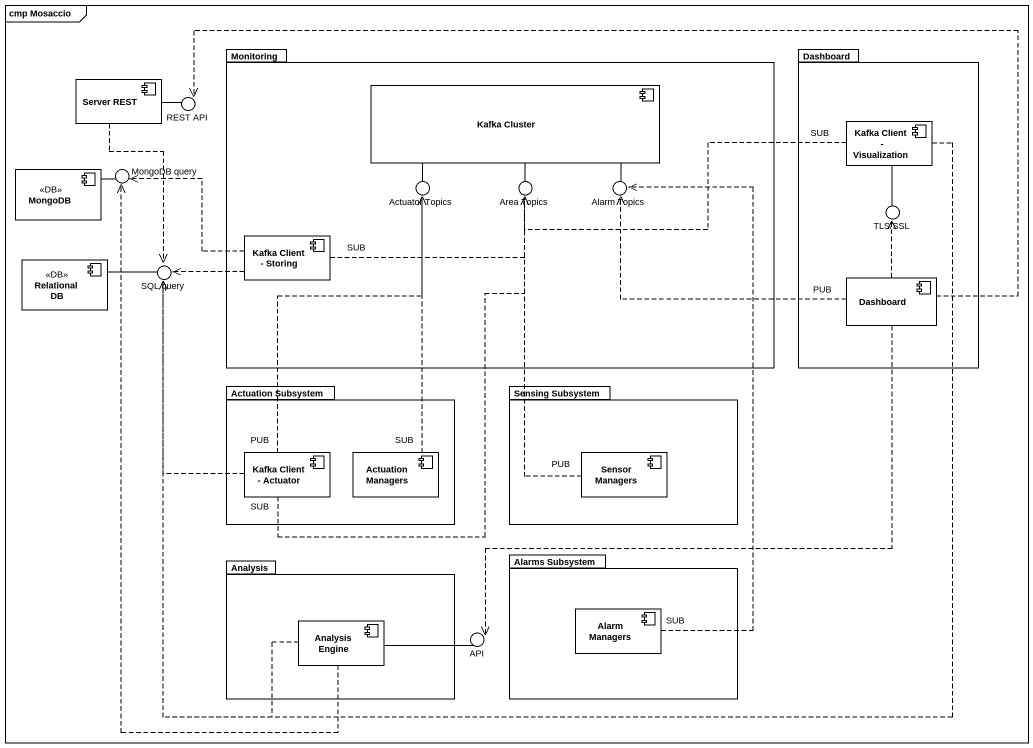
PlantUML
@startuml
mainframe cmp Mosaccio
package Monitoring {
  component "Kafka Cluster" as Kafka_Cluster
  component "Kafka Client - Storing" as Kafka_Client_Storing
}
package Dashboard {
  component "Kafka Client - Visualization" as Kafka_Client_Visualization
  component "Dashboard" as Dashboard_2
}
component "Server REST" as Server_REST
() "REST API" as REST_API
component MongoDB <<DB>>
() "MongoDB query" as MongoDB_query
() "Actuator Topics" as Actuator_Topics
() "Area Topics" as Area_Topics
() "Alarm Topics" as Alarm_Topics
() "TLS/SSL" as TLS_SSL
component "Relational DB" as Relational_DB <<DB>>
() "SQL query" as SQL_query
package "Actuation Subsystem" as Actuation_Subsystem {
  component "Kafka Client - Actuator" as Kafka_Client_Actuator
  component "Actuation Managers" as Actuation_Managers
}
package "Sensing Subsystem" as Sensing_Subsystem {
  component "Sensor Managers" as Sensor_Managers
}
package Analysis {
  component "Analysis Engine" as Analysis_Engine
}
package "Alarms Subsystem" as Alarms_Subsystem {
  component "Alarm Managers" as Alarm_Managers
}
() API
Monitoring -left- Actuator_Topics
Monitoring -up- Area_Topics
Monitoring -right- Alarm_Topics
Dashboard -- TLS_SSL
Server_REST -right- REST_API
Server_REST ..> SQL_query
Kafka_Cluster -- Actuator_Topics
Kafka_Cluster -- Area_Topics
Kafka_Cluster -- Alarm_Topics
Kafka_Client_Visualization .left.> Area_Topics : SUB
Kafka_Client_Visualization -- TLS_SSL
Kafka_Client_Visualization .left.> SQL_query
MongoDB -right- MongoDB_query
Relational_DB -right- SQL_query
Kafka_Client_Storing .left.> MongoDB_query
Kafka_Client_Storing .right.> Area_Topics : SUB
Kafka_Client_Storing .left.> SQL_query
Dashboard_2 .left.> REST_API
Dashboard_2 .left.> Alarm_Topics : PUB
Dashboard_2 .up.> TLS_SSL
Dashboard_2 ..> API
Kafka_Client_Actuator .up.> Actuator_Topics : PUB
Kafka_Client_Actuator .up.> Area_Topics : SUB
Kafka_Client_Actuator .up.> SQL_query
Actuation_Managers .up.> Actuator_Topics : SUB
Sensor_Managers .up.> Area_Topics : PUB
Alarm_Managers .up.> Alarm_Topics : SUB
Analysis_Engine .up.> MongoDB_query
Analysis_Engine .up.> SQL_query
Analysis_Engine -right- API
@enduml
